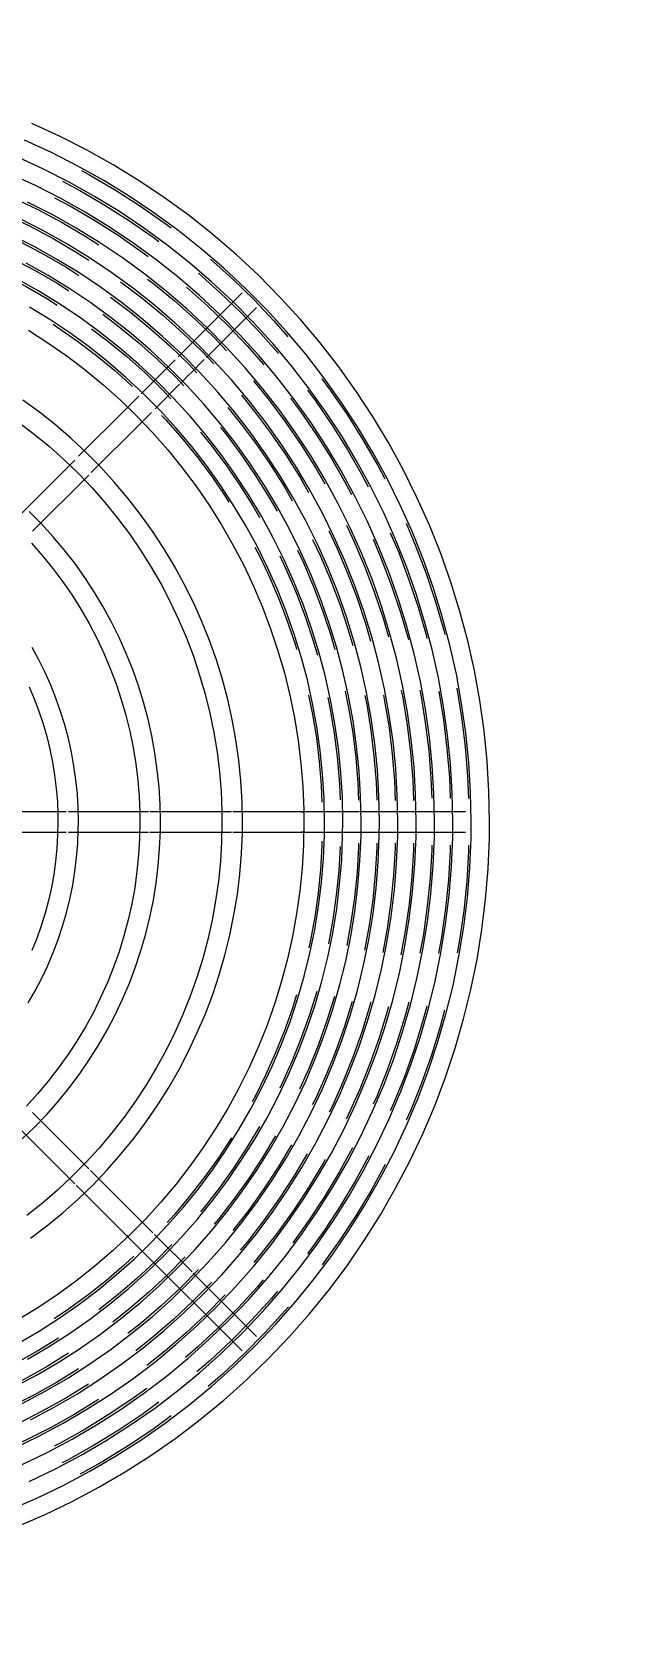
# Model space of a CAD drawing. Header units: inches. Extents: x -460 to 10305, y -938 to 5356.
# Drawn here: x 1202.5 to 1209.88, y 1002.9 to 1022.43 of the extents above; entities that cross this region are included whole.
import ezdxf
from ezdxf import colors
from ezdxf.entities.mleader import LeaderData, LeaderLine
from ezdxf.math import Vec2, Vec3

# ---------------------------------------------------------------- set-up
doc = ezdxf.new("R2010")
doc.units = ezdxf.units.IN
doc.header["$MEASUREMENT"] = 0
doc.layers.add('01-0263-G-DWG-BFP-ARCH$0$SP-CASE', color=11, linetype='Continuous', lineweight=13)
doc.layers.add('T-Detl-Wrko-ISD50184 Kitchen Ringer', color=150, linetype='Continuous')

# ---------------------------------------------------------------- blocks, each defined once
blk = doc.blocks.new('01-0263-G-DWG-BFP-ARCH', base_point=(1295.158, 1352.862))
at = {"layer": '01-0263-G-DWG-BFP-ARCH$0$SP-CASE'}
for p, q in [((2499.955, 2368.853), (2499.175, 2368.073)), ((2499.521, 2368.065), (2500.132, 2368.676)), ((2499.139, 2368.037), (2498.725, 2367.623)), ((2499.325, 2367.87), (2499.495, 2368.04)), ((2498.894, 2367.438), (2499.194, 2367.738)), ((2499.206, 2367.75), (2499.319, 2367.864)), ((2498.697, 2367.595), (2498.541, 2367.439)), ((2498.541, 2367.439), (2497.962, 2366.861)), ((2498.718, 2367.262), (2498.851, 2367.395)), ((2498.117, 2366.662), (2498.718, 2367.262)), ((2497.916, 2366.814), (2497.22, 2366.118)), ((2497.402, 2365.946), (2498.088, 2366.632)), ((2497.811, 2362.526), (2496.83, 2362.526)), ((2498.814, 2362.526), (2497.839, 2362.526)), ((2499.826, 2362.526), (2498.831, 2362.526)), ((2500.68, 2362.526), (2499.841, 2362.526)), ((2501.381, 2362.526), (2500.68, 2362.526)), ((2502.68, 2362.526), (2501.387, 2362.526)), ((2496.83, 2362.276), (2497.811, 2362.276)), ((2497.839, 2362.276), (2498.814, 2362.276)), ((2498.831, 2362.276), (2499.826, 2362.276)), ((2499.841, 2362.276), (2500.68, 2362.276)), ((2500.68, 2362.276), (2502.68, 2362.276)), ((2498.088, 2358.17), (2497.402, 2358.856)), ((2497.258, 2358.646), (2497.916, 2357.988)), ((2498.718, 2357.54), (2498.109, 2358.148)), ((2497.934, 2357.97), (2498.541, 2357.363)), ((2498.541, 2357.363), (2499.326, 2356.578)), ((2498.867, 2357.391), (2498.718, 2357.54)), ((2499.345, 2356.912), (2498.887, 2357.371)), ((2500.132, 2356.125), (2499.359, 2356.898)), ((2499.333, 2356.571), (2499.955, 2355.949))]:
    blk.add_line(p, q, dxfattribs=at)
for points in [[(2502.973, 2362.401), (2502.965, 2362.773), (2502.943, 2363.144), (2502.906, 2363.513), (2502.854, 2363.882), (2502.788, 2364.247), (2502.707, 2364.61), (2502.611, 2364.969), (2502.501, 2365.324), (2502.377, 2365.675), (2502.239, 2366.02), (2502.088, 2366.359), (2501.923, 2366.692), (2501.745, 2367.019), (2501.553, 2367.337), (2501.35, 2367.648), (2501.134, 2367.951), (2500.906, 2368.244), (2500.666, 2368.529), (2500.416, 2368.803), (2500.154, 2369.068), (2499.883, 2369.321), (2499.601, 2369.564), (2499.31, 2369.795), (2499.01, 2370.014), (2498.701, 2370.221), (2498.384, 2370.415), (2498.06, 2370.597), (2497.729, 2370.766), (2497.391, 2370.921)], [(2502.749, 2362.401), (2502.742, 2362.764), (2502.72, 2363.126), (2502.684, 2363.487), (2502.633, 2363.846), (2502.569, 2364.203), (2502.489, 2364.557), (2502.396, 2364.907), (2502.289, 2365.254), (2502.168, 2365.596), (2502.033, 2365.933), (2501.885, 2366.264), (2501.724, 2366.589), (2501.55, 2366.907), (2501.364, 2367.219), (2501.165, 2367.522), (2500.954, 2367.817), (2500.732, 2368.104), (2500.498, 2368.381), (2500.254, 2368.649), (2499.999, 2368.907), (2499.733, 2369.155), (2499.458, 2369.391), (2499.174, 2369.617), (2498.881, 2369.831), (2498.58, 2370.033), (2498.271, 2370.223), (2497.954, 2370.4), (2497.631, 2370.565), (2497.302, 2370.716)], [(2502.526, 2362.401), (2502.519, 2362.755), (2502.497, 2363.108), (2502.462, 2363.46), (2502.413, 2363.81), (2502.349, 2364.158), (2502.272, 2364.504), (2502.181, 2364.846), (2502.077, 2365.184), (2501.959, 2365.517), (2501.827, 2365.846), (2501.683, 2366.169), (2501.526, 2366.486), (2501.356, 2366.796), (2501.175, 2367.1), (2500.981, 2367.396), (2500.775, 2367.684), (2500.558, 2367.963), (2500.33, 2368.234), (2500.092, 2368.495), (2499.843, 2368.747), (2499.584, 2368.988), (2499.316, 2369.219), (2499.039, 2369.439), (2498.753, 2369.648), (2498.459, 2369.845), (2498.158, 2370.03), (2497.849, 2370.203), (2497.534, 2370.363), (2497.212, 2370.511)], [(2502.302, 2362.401), (2502.295, 2362.746), (2502.275, 2363.09), (2502.24, 2363.433), (2502.192, 2363.775), (2502.13, 2364.114), (2502.055, 2364.451), (2501.966, 2364.784), (2501.864, 2365.113), (2501.749, 2365.438), (2501.621, 2365.759), (2501.481, 2366.074), (2501.328, 2366.383), (2501.162, 2366.685), (2500.985, 2366.981), (2500.796, 2367.27), (2500.596, 2367.55), (2500.384, 2367.823), (2500.162, 2368.086), (2499.93, 2368.341), (2499.687, 2368.586), (2499.435, 2368.822), (2499.173, 2369.047), (2498.903, 2369.261), (2498.625, 2369.464), (2498.338, 2369.656), (2498.044, 2369.837), (2497.744, 2370.006), (2497.436, 2370.162), (2497.123, 2370.306)], [(2502.078, 2362.401), (2502.072, 2362.737), (2502.052, 2363.072), (2502.018, 2363.406), (2501.971, 2363.739), (2501.911, 2364.07), (2501.838, 2364.397), (2501.751, 2364.722), (2501.652, 2365.043), (2501.54, 2365.36), (2501.415, 2365.672), (2501.279, 2365.978), (2501.129, 2366.279), (2500.968, 2366.574), (2500.796, 2366.862), (2500.612, 2367.143), (2500.416, 2367.417), (2500.21, 2367.682), (2499.994, 2367.939), (2499.767, 2368.187), (2499.531, 2368.426), (2499.286, 2368.655), (2499.031, 2368.874), (2498.768, 2369.083), (2498.497, 2369.281), (2498.218, 2369.468), (2497.931, 2369.644), (2497.638, 2369.808), (2497.339, 2369.961)], [(2501.855, 2362.401), (2501.848, 2362.728), (2501.829, 2363.054), (2501.796, 2363.38), (2501.75, 2363.703), (2501.692, 2364.025), (2501.621, 2364.344), (2501.536, 2364.66), (2501.44, 2364.973), (2501.331, 2365.281), (2501.21, 2365.585), (2501.076, 2365.883), (2500.931, 2366.176), (2500.774, 2366.463), (2500.606, 2366.743), (2500.427, 2367.017), (2500.237, 2367.283), (2500.036, 2367.541), (2499.826, 2367.792), (2499.605, 2368.033), (2499.375, 2368.265), (2499.136, 2368.489), (2498.889, 2368.702), (2498.632, 2368.905), (2498.368, 2369.098), (2498.097, 2369.28), (2497.818, 2369.451), (2497.533, 2369.611), (2497.241, 2369.759)], [(2501.631, 2362.401), (2501.625, 2362.719), (2501.606, 2363.036), (2501.574, 2363.353), (2501.53, 2363.668), (2501.473, 2363.981), (2501.403, 2364.291), (2501.322, 2364.598), (2501.228, 2364.902), (2501.122, 2365.202), (2501.004, 2365.497), (2500.874, 2365.788), (2500.733, 2366.073), (2500.58, 2366.352), (2500.417, 2366.625), (2500.242, 2366.891), (2500.058, 2367.15), (2499.863, 2367.401), (2499.658, 2367.644), (2499.443, 2367.879), (2499.22, 2368.105), (2498.987, 2368.322), (2498.746, 2368.53), (2498.497, 2368.727), (2498.24, 2368.915), (2497.976, 2369.092), (2497.705, 2369.258), (2497.427, 2369.414), (2497.144, 2369.558)], [(2497.996, 2370.346), (2498.088, 2370.297), (2498.4, 2370.114), (2498.705, 2369.919), (2499.002, 2369.712), (2499.089, 2369.646)], [(2501.408, 2362.401), (2501.401, 2362.71), (2501.383, 2363.019), (2501.352, 2363.326), (2501.309, 2363.632), (2501.254, 2363.936), (2501.186, 2364.238), (2501.107, 2364.537), (2501.015, 2364.832), (2500.912, 2365.123), (2500.798, 2365.41), (2500.672, 2365.693), (2500.534, 2365.97), (2500.386, 2366.241), (2500.227, 2366.506), (2500.058, 2366.764), (2499.878, 2367.016), (2499.689, 2367.26), (2499.49, 2367.497), (2499.281, 2367.725), (2499.064, 2367.945), (2498.838, 2368.156), (2498.604, 2368.357), (2498.361, 2368.549), (2498.112, 2368.732), (2497.855, 2368.904), (2497.592, 2369.066), (2497.322, 2369.217)], [(2496.901, 2370.128), (2497.164, 2370.014), (2497.465, 2369.869), (2497.761, 2369.711), (2498.05, 2369.542), (2498.211, 2369.439)], [(2497.765, 2370.216), (2497.979, 2370.102), (2498.284, 2369.924), (2498.581, 2369.733), (2498.87, 2369.532), (2498.941, 2369.478)], [(2501.184, 2362.401), (2501.178, 2362.701), (2501.16, 2363.001), (2501.13, 2363.299), (2501.088, 2363.597), (2501.034, 2363.892), (2500.969, 2364.185), (2500.892, 2364.475), (2500.803, 2364.762), (2500.703, 2365.045), (2500.592, 2365.323), (2500.469, 2365.597), (2500.336, 2365.866), (2500.192, 2366.13), (2500.038, 2366.387), (2499.873, 2366.638), (2499.699, 2366.883), (2499.515, 2367.12), (2499.322, 2367.349), (2499.119, 2367.571), (2498.908, 2367.784), (2498.689, 2367.989), (2498.461, 2368.185), (2498.226, 2368.371), (2497.984, 2368.548), (2497.734, 2368.716), (2497.479, 2368.873), (2497.217, 2369.02)], [(2496.772, 2369.94), (2497.071, 2369.811), (2497.364, 2369.669), (2497.652, 2369.516), (2497.933, 2369.351), (2498.089, 2369.252)], [(2497.67, 2370.013), (2497.87, 2369.906), (2498.167, 2369.733), (2498.456, 2369.548), (2498.738, 2369.351), (2498.809, 2369.297)], [(2500.96, 2362.401), (2500.955, 2362.692), (2500.937, 2362.983), (2500.908, 2363.273), (2500.867, 2363.561), (2500.815, 2363.847), (2500.752, 2364.132), (2500.677, 2364.413), (2500.591, 2364.691), (2500.494, 2364.966), (2500.386, 2365.236), (2500.267, 2365.502), (2500.138, 2365.763), (2499.998, 2366.019), (2499.848, 2366.268), (2499.689, 2366.512), (2499.52, 2366.749), (2499.341, 2366.979), (2499.153, 2367.202), (2498.957, 2367.417), (2498.752, 2367.624), (2498.539, 2367.823), (2498.319, 2368.013), (2498.091, 2368.194), (2497.855, 2368.365), (2497.613, 2368.528), (2497.365, 2368.68)], [(2496.691, 2369.732), (2496.978, 2369.607), (2497.263, 2369.47), (2497.543, 2369.321), (2497.817, 2369.161), (2497.967, 2369.065)], [(2496.622, 2369.518), (2496.885, 2369.404), (2497.162, 2369.27), (2497.434, 2369.125), (2497.7, 2368.97), (2497.845, 2368.877)], [(2497.35, 2368.398), (2497.587, 2368.246), (2497.817, 2368.085), (2498.041, 2367.915), (2498.258, 2367.736), (2498.468, 2367.549), (2498.67, 2367.354), (2498.864, 2367.15), (2499.05, 2366.939), (2499.227, 2366.72), (2499.395, 2366.495), (2499.555, 2366.263), (2499.704, 2366.025), (2499.844, 2365.781), (2499.975, 2365.532), (2500.095, 2365.278), (2500.205, 2365.019), (2500.304, 2364.756), (2500.393, 2364.489), (2500.471, 2364.219), (2500.539, 2363.946), (2500.595, 2363.671), (2500.64, 2363.393), (2500.674, 2363.114), (2500.697, 2362.834), (2500.709, 2362.553), (2500.71, 2362.401)], [(2496.576, 2369.294), (2496.792, 2369.201), (2497.061, 2369.071), (2497.325, 2368.93), (2497.583, 2368.779), (2497.702, 2368.703)], [(2499.423, 2369.094), (2499.686, 2368.859), (2499.94, 2368.614), (2500.183, 2368.358), (2500.398, 2368.114)], [(2499.569, 2369.264), (2499.839, 2369.023), (2500.098, 2368.771), (2500.348, 2368.509), (2500.515, 2368.319)], [(2498.475, 2368.989), (2498.735, 2368.792), (2498.986, 2368.585), (2499.229, 2368.368), (2499.464, 2368.141), (2499.61, 2367.987)], [(2498.803, 2369.021), (2498.874, 2368.968), (2499.132, 2368.755), (2499.382, 2368.531), (2499.622, 2368.299), (2499.767, 2368.147)], [(2499.278, 2368.924), (2499.534, 2368.695), (2499.781, 2368.456), (2500.018, 2368.207), (2500.221, 2367.977)], [(2498.351, 2368.803), (2498.596, 2368.617), (2498.841, 2368.415), (2499.077, 2368.204), (2499.305, 2367.984), (2499.405, 2367.879)], [(2499.96, 2362.401), (2499.955, 2362.652), (2499.94, 2362.903), (2499.915, 2363.153), (2499.88, 2363.402), (2499.835, 2363.649), (2499.78, 2363.894), (2499.716, 2364.137), (2499.642, 2364.377), (2499.558, 2364.613), (2499.465, 2364.847), (2499.362, 2365.076), (2499.251, 2365.301), (2499.13, 2365.522), (2499.001, 2365.737), (2498.863, 2365.947), (2498.717, 2366.152), (2498.563, 2366.35), (2498.402, 2366.542), (2498.232, 2366.728), (2498.056, 2366.907), (2497.872, 2367.078), (2497.681, 2367.242), (2497.485, 2367.398), (2497.282, 2367.546)], [(2498.257, 2368.594), (2498.457, 2368.441), (2498.695, 2368.246), (2498.925, 2368.04), (2499.146, 2367.826), (2499.247, 2367.721)], [(2497.229, 2367.277), (2497.421, 2367.131), (2497.607, 2366.978), (2497.787, 2366.817), (2497.96, 2366.649), (2498.127, 2366.475), (2498.286, 2366.293), (2498.438, 2366.106), (2498.582, 2365.913), (2498.719, 2365.714), (2498.847, 2365.51), (2498.968, 2365.301), (2499.079, 2365.087), (2499.182, 2364.869), (2499.277, 2364.647), (2499.362, 2364.421), (2499.438, 2364.192), (2499.505, 2363.961), (2499.563, 2363.726), (2499.611, 2363.49), (2499.65, 2363.252), (2499.679, 2363.013), (2499.699, 2362.772), (2499.709, 2362.531), (2499.71, 2362.401)], [(2497.651, 2368.47), (2497.711, 2368.432), (2497.949, 2368.266), (2498.18, 2368.091), (2498.404, 2367.906), (2498.62, 2367.713)], [(2498.121, 2368.416), (2498.319, 2368.266), (2498.55, 2368.076), (2498.773, 2367.877), (2498.987, 2367.669), (2499.088, 2367.563)], [(2500.093, 2367.782), (2500.286, 2367.545), (2500.486, 2367.276), (2500.676, 2367), (2500.854, 2366.717), (2500.965, 2366.523)], [(2500.927, 2367.807), (2501.031, 2367.667), (2501.236, 2367.369), (2501.429, 2367.063), (2501.609, 2366.749), (2501.695, 2366.585)], [(2498.96, 2362.401), (2498.956, 2362.612), (2498.944, 2362.823), (2498.922, 2363.033), (2498.893, 2363.242), (2498.855, 2363.45), (2498.809, 2363.656), (2498.755, 2363.86), (2498.692, 2364.062), (2498.622, 2364.261), (2498.544, 2364.457), (2498.457, 2364.65), (2498.364, 2364.839), (2498.262, 2365.025), (2498.154, 2365.206), (2498.038, 2365.383), (2497.915, 2365.555), (2497.786, 2365.721), (2497.65, 2365.883), (2497.507, 2366.039), (2497.359, 2366.189)], [(2499.948, 2367.606), (2500.109, 2367.407), (2500.304, 2367.146), (2500.489, 2366.878), (2500.662, 2366.602), (2500.767, 2366.42)], [(2500.546, 2367.569), (2500.668, 2367.407), (2500.862, 2367.123), (2501.046, 2366.832), (2501.217, 2366.534), (2501.291, 2366.393)], [(2500.753, 2367.667), (2500.85, 2367.537), (2501.049, 2367.246), (2501.237, 2366.947), (2501.413, 2366.642), (2501.493, 2366.489)], [(2497.389, 2365.799), (2497.522, 2365.648), (2497.649, 2365.492), (2497.769, 2365.331), (2497.883, 2365.165), (2497.99, 2364.994), (2498.091, 2364.82), (2498.184, 2364.642), (2498.27, 2364.46), (2498.349, 2364.274), (2498.42, 2364.086), (2498.483, 2363.895), (2498.539, 2363.702), (2498.587, 2363.507), (2498.628, 2363.309), (2498.66, 2363.111), (2498.685, 2362.911), (2498.701, 2362.711), (2498.709, 2362.51), (2498.71, 2362.401)], [(2498.975, 2367.358), (2499.029, 2367.301), (2499.221, 2367.083), (2499.403, 2366.858), (2499.577, 2366.625), (2499.741, 2366.386), (2499.794, 2366.302)], [(2499.782, 2367.456), (2499.933, 2367.27), (2500.122, 2367.016), (2500.302, 2366.755), (2500.471, 2366.486), (2500.568, 2366.317)], [(2499.45, 2367.156), (2499.58, 2366.995), (2499.759, 2366.756), (2499.928, 2366.509), (2500.087, 2366.256), (2500.17, 2366.112)], [(2499.693, 2367.21), (2499.756, 2367.133), (2499.941, 2366.886), (2500.115, 2366.632), (2500.279, 2366.371), (2500.382, 2366.192)], [(2497.96, 2362.401), (2497.957, 2362.572), (2497.947, 2362.743), (2497.93, 2362.913), (2497.906, 2363.083), (2497.875, 2363.251), (2497.838, 2363.418), (2497.794, 2363.584), (2497.743, 2363.748), (2497.686, 2363.909), (2497.623, 2364.068), (2497.553, 2364.224), (2497.477, 2364.378), (2497.395, 2364.528)], [(2497.358, 2364.05), (2497.421, 2363.902), (2497.478, 2363.751), (2497.529, 2363.598), (2497.573, 2363.443), (2497.612, 2363.287), (2497.644, 2363.129), (2497.67, 2362.97), (2497.69, 2362.81), (2497.703, 2362.649), (2497.71, 2362.488), (2497.71, 2362.401)], [(2501.012, 2365.953), (2501.115, 2365.736), (2501.242, 2365.436), (2501.358, 2365.131), (2501.461, 2364.821), (2501.523, 2364.606)], [(2501.227, 2366.022), (2501.319, 2365.827), (2501.45, 2365.519), (2501.568, 2365.206), (2501.674, 2364.888), (2501.741, 2364.658)], [(2501.955, 2366.045), (2502.072, 2365.769), (2502.2, 2365.43), (2502.315, 2365.087), (2502.415, 2364.74), (2502.428, 2364.686)], [(2500.112, 2365.753), (2500.175, 2365.632), (2500.299, 2365.37), (2500.412, 2365.102), (2500.515, 2364.831), (2500.607, 2364.556), (2500.621, 2364.505)], [(2500.815, 2365.847), (2500.911, 2365.644), (2501.035, 2365.352), (2501.147, 2365.056), (2501.247, 2364.755), (2501.305, 2364.554)], [(2501.553, 2365.849), (2501.657, 2365.602), (2501.779, 2365.281), (2501.888, 2364.954), (2501.983, 2364.624)], [(2501.762, 2365.927), (2501.865, 2365.685), (2501.99, 2365.355), (2502.101, 2365.021), (2502.199, 2364.682), (2502.21, 2364.637)], [(2500.415, 2365.647), (2500.503, 2365.461), (2500.62, 2365.186), (2500.726, 2364.906), (2500.82, 2364.622), (2500.874, 2364.436)], [(2500.63, 2365.715), (2500.707, 2365.553), (2500.827, 2365.269), (2500.936, 2364.981), (2501.034, 2364.689), (2501.088, 2364.502)], [(2501.213, 2363.994), (2501.255, 2363.792), (2501.304, 2363.488), (2501.342, 2363.182), (2501.367, 2362.875), (2501.375, 2362.667)], [(2501.895, 2364.007), (2501.914, 2363.913), (2501.968, 2363.582), (2502.009, 2363.25), (2502.036, 2362.916), (2502.047, 2362.662)], [(2502.123, 2364.01), (2502.134, 2363.953), (2502.19, 2363.614), (2502.231, 2363.273), (2502.259, 2362.93), (2502.269, 2362.692)], [(2502.354, 2363.994), (2502.411, 2363.646), (2502.454, 2363.295), (2502.483, 2362.944), (2502.493, 2362.69)], [(2502.574, 2364.034), (2502.632, 2363.677), (2502.676, 2363.318), (2502.706, 2362.958), (2502.717, 2362.688)], [(2500.767, 2363.947), (2500.815, 2363.711), (2500.861, 2363.425), (2500.897, 2363.137), (2500.92, 2362.847), (2500.929, 2362.64)], [(2501, 2363.919), (2501.035, 2363.751), (2501.083, 2363.456), (2501.119, 2363.159), (2501.143, 2362.861), (2501.151, 2362.669)], [(2501.452, 2363.942), (2501.475, 2363.832), (2501.526, 2363.519), (2501.564, 2363.205), (2501.59, 2362.889), (2501.599, 2362.666)], [(2501.679, 2363.949), (2501.694, 2363.873), (2501.747, 2363.551), (2501.786, 2363.227), (2501.813, 2362.903), (2501.823, 2362.664)], [(2497.206, 2353.803), (2497.547, 2353.951), (2497.882, 2354.112), (2498.21, 2354.287), (2498.531, 2354.474), (2498.844, 2354.675), (2499.149, 2354.887), (2499.445, 2355.112), (2499.732, 2355.348), (2500.009, 2355.596), (2500.276, 2355.855), (2500.532, 2356.124), (2500.778, 2356.403), (2501.012, 2356.691), (2501.235, 2356.989), (2501.445, 2357.296), (2501.643, 2357.61), (2501.828, 2357.933), (2502, 2358.262), (2502.159, 2358.598), (2502.304, 2358.94), (2502.436, 2359.288), (2502.553, 2359.64), (2502.657, 2359.998), (2502.746, 2360.358), (2502.82, 2360.723), (2502.88, 2361.089), (2502.925, 2361.458), (2502.955, 2361.829), (2502.971, 2362.2), (2502.973, 2362.401)], [(2497.121, 2354.01), (2497.454, 2354.154), (2497.781, 2354.311), (2498.101, 2354.482), (2498.414, 2354.665), (2498.72, 2354.861), (2499.017, 2355.068), (2499.306, 2355.287), (2499.586, 2355.518), (2499.857, 2355.76), (2500.117, 2356.012), (2500.368, 2356.275), (2500.607, 2356.547), (2500.836, 2356.829), (2501.053, 2357.119), (2501.258, 2357.418), (2501.451, 2357.725), (2501.632, 2358.04), (2501.8, 2358.362), (2501.955, 2358.689), (2502.097, 2359.023), (2502.225, 2359.363), (2502.34, 2359.707), (2502.441, 2360.055), (2502.528, 2360.408), (2502.6, 2360.763), (2502.659, 2361.121), (2502.703, 2361.481), (2502.732, 2361.843), (2502.747, 2362.205), (2502.749, 2362.401)], [(2497.361, 2354.357), (2497.68, 2354.511), (2497.992, 2354.677), (2498.297, 2354.856), (2498.595, 2355.046), (2498.886, 2355.249), (2499.167, 2355.463), (2499.44, 2355.688), (2499.704, 2355.924), (2499.959, 2356.17), (2500.203, 2356.426), (2500.436, 2356.691), (2500.659, 2356.966), (2500.871, 2357.25), (2501.071, 2357.541), (2501.26, 2357.841), (2501.436, 2358.148), (2501.6, 2358.461), (2501.751, 2358.781), (2501.889, 2359.107), (2502.015, 2359.438), (2502.126, 2359.773), (2502.225, 2360.113), (2502.309, 2360.457), (2502.38, 2360.803), (2502.437, 2361.153), (2502.48, 2361.504), (2502.509, 2361.856), (2502.524, 2362.21), (2502.526, 2362.401)], [(2497.268, 2354.561), (2497.579, 2354.71), (2497.883, 2354.872), (2498.181, 2355.046), (2498.471, 2355.232), (2498.754, 2355.43), (2499.029, 2355.638), (2499.295, 2355.858), (2499.552, 2356.087), (2499.8, 2356.327), (2500.038, 2356.577), (2500.266, 2356.836), (2500.483, 2357.104), (2500.689, 2357.38), (2500.884, 2357.664), (2501.068, 2357.956), (2501.24, 2358.255), (2501.4, 2358.561), (2501.547, 2358.872), (2501.682, 2359.19), (2501.804, 2359.513), (2501.913, 2359.84), (2502.009, 2360.171), (2502.091, 2360.506), (2502.16, 2360.844), (2502.216, 2361.184), (2502.258, 2361.526), (2502.286, 2361.87), (2502.3, 2362.215), (2502.302, 2362.401)], [(2497.175, 2354.764), (2497.477, 2354.91), (2497.774, 2355.068), (2498.064, 2355.237), (2498.347, 2355.418), (2498.622, 2355.61), (2498.89, 2355.814), (2499.149, 2356.027), (2499.4, 2356.251), (2499.641, 2356.485), (2499.873, 2356.728), (2500.095, 2356.98), (2500.306, 2357.241), (2500.507, 2357.51), (2500.698, 2357.787), (2500.877, 2358.071), (2501.044, 2358.363), (2501.199, 2358.66), (2501.343, 2358.964), (2501.474, 2359.273), (2501.593, 2359.587), (2501.699, 2359.906), (2501.793, 2360.229), (2501.873, 2360.555), (2501.94, 2360.884), (2501.994, 2361.216), (2502.035, 2361.549), (2502.063, 2361.884), (2502.077, 2362.22), (2502.078, 2362.401)], [(2497.376, 2355.109), (2497.665, 2355.263), (2497.947, 2355.428), (2498.223, 2355.604), (2498.491, 2355.791), (2498.751, 2355.989), (2499.004, 2356.197), (2499.247, 2356.415), (2499.482, 2356.642), (2499.708, 2356.879), (2499.924, 2357.124), (2500.13, 2357.378), (2500.326, 2357.64), (2500.511, 2357.91), (2500.685, 2358.187), (2500.848, 2358.47), (2500.999, 2358.76), (2501.139, 2359.055), (2501.267, 2359.356), (2501.383, 2359.662), (2501.486, 2359.973), (2501.577, 2360.287), (2501.655, 2360.604), (2501.72, 2360.925), (2501.773, 2361.247), (2501.813, 2361.572), (2501.839, 2361.898), (2501.853, 2362.224), (2501.855, 2362.401)], [(2497.275, 2355.309), (2497.556, 2355.458), (2497.83, 2355.619), (2498.098, 2355.79), (2498.359, 2355.972), (2498.613, 2356.164), (2498.858, 2356.367), (2499.095, 2356.578), (2499.324, 2356.8), (2499.543, 2357.03), (2499.753, 2357.269), (2499.954, 2357.516), (2500.144, 2357.77), (2500.324, 2358.033), (2500.493, 2358.302), (2500.652, 2358.578), (2500.799, 2358.859), (2500.935, 2359.147), (2501.059, 2359.44), (2501.172, 2359.737), (2501.272, 2360.039), (2501.361, 2360.344), (2501.437, 2360.653), (2501.501, 2360.965), (2501.552, 2361.279), (2501.59, 2361.594), (2501.616, 2361.911), (2501.629, 2362.229), (2501.631, 2362.401)], [(2497.174, 2355.508), (2497.447, 2355.653), (2497.714, 2355.809), (2497.974, 2355.976), (2498.228, 2356.153), (2498.474, 2356.34), (2498.712, 2356.536), (2498.943, 2356.742), (2499.165, 2356.957), (2499.378, 2357.181), (2499.582, 2357.413), (2499.777, 2357.653), (2499.962, 2357.901), (2500.137, 2358.155), (2500.302, 2358.417), (2500.456, 2358.685), (2500.599, 2358.959), (2500.731, 2359.239), (2500.852, 2359.523), (2500.961, 2359.812), (2501.059, 2360.105), (2501.145, 2360.402), (2501.219, 2360.702), (2501.281, 2361.005), (2501.33, 2361.31), (2501.368, 2361.617), (2501.393, 2361.925), (2501.406, 2362.234), (2501.408, 2362.401)], [(2497.338, 2355.849), (2497.597, 2356), (2497.85, 2356.162), (2498.096, 2356.334), (2498.335, 2356.515), (2498.567, 2356.706), (2498.791, 2356.906), (2499.006, 2357.115), (2499.213, 2357.332), (2499.412, 2357.557), (2499.601, 2357.79), (2499.78, 2358.031), (2499.95, 2358.278), (2500.11, 2358.532), (2500.26, 2358.793), (2500.399, 2359.059), (2500.527, 2359.33), (2500.644, 2359.606), (2500.75, 2359.887), (2500.845, 2360.172), (2500.929, 2360.46), (2501.001, 2360.752), (2501.061, 2361.046), (2501.109, 2361.342), (2501.145, 2361.64), (2501.17, 2361.939), (2501.182, 2362.239), (2501.184, 2362.401)], [(2497.229, 2356.044), (2497.48, 2356.191), (2497.726, 2356.348), (2497.964, 2356.514), (2498.196, 2356.69), (2498.421, 2356.876), (2498.638, 2357.07), (2498.848, 2357.272), (2499.048, 2357.483), (2499.241, 2357.702), (2499.424, 2357.928), (2499.599, 2358.161), (2499.763, 2358.401), (2499.918, 2358.648), (2500.064, 2358.9), (2500.198, 2359.158), (2500.323, 2359.422), (2500.437, 2359.69), (2500.54, 2359.962), (2500.632, 2360.238), (2500.713, 2360.518), (2500.782, 2360.801), (2500.841, 2361.086), (2500.888, 2361.373), (2500.923, 2361.663), (2500.947, 2361.953), (2500.959, 2362.244), (2500.96, 2362.401)], [(2500.71, 2362.401), (2500.705, 2362.12), (2500.688, 2361.839), (2500.66, 2361.559), (2500.621, 2361.281), (2500.57, 2361.004), (2500.509, 2360.73), (2500.437, 2360.458), (2500.354, 2360.189), (2500.26, 2359.924), (2500.155, 2359.663), (2500.041, 2359.406), (2499.916, 2359.154), (2499.781, 2358.907), (2499.637, 2358.666), (2499.482, 2358.431), (2499.319, 2358.202), (2499.147, 2357.98), (2498.965, 2357.765), (2498.776, 2357.557), (2498.578, 2357.357), (2498.372, 2357.165), (2498.159, 2356.982), (2497.939, 2356.807), (2497.712, 2356.641), (2497.478, 2356.485), (2497.239, 2356.338)], [(2497.376, 2357.323), (2497.576, 2357.475), (2497.77, 2357.635), (2497.957, 2357.802), (2498.138, 2357.977), (2498.311, 2358.158), (2498.477, 2358.347), (2498.635, 2358.542), (2498.786, 2358.743), (2498.928, 2358.951), (2499.062, 2359.163), (2499.187, 2359.381), (2499.303, 2359.604), (2499.41, 2359.831), (2499.509, 2360.062), (2499.598, 2360.297), (2499.677, 2360.535), (2499.747, 2360.777), (2499.807, 2361.021), (2499.857, 2361.267), (2499.898, 2361.515), (2499.928, 2361.764), (2499.949, 2362.014), (2499.959, 2362.265), (2499.96, 2362.401)], [(2499.71, 2362.401), (2499.706, 2362.16), (2499.691, 2361.919), (2499.667, 2361.679), (2499.633, 2361.44), (2499.59, 2361.203), (2499.538, 2360.967), (2499.476, 2360.734), (2499.404, 2360.504), (2499.324, 2360.276), (2499.234, 2360.052), (2499.136, 2359.832), (2499.029, 2359.616), (2498.913, 2359.404), (2498.789, 2359.197), (2498.657, 2358.996), (2498.517, 2358.799), (2498.369, 2358.609), (2498.214, 2358.424), (2498.051, 2358.246), (2497.881, 2358.075), (2497.705, 2357.91), (2497.522, 2357.753), (2497.333, 2357.603)], [(2497.276, 2358.534), (2497.428, 2358.681), (2497.574, 2358.834), (2497.713, 2358.992), (2497.846, 2359.157), (2497.973, 2359.326), (2498.092, 2359.5), (2498.205, 2359.679), (2498.31, 2359.862), (2498.408, 2360.049), (2498.498, 2360.24), (2498.581, 2360.434), (2498.655, 2360.632), (2498.722, 2360.832), (2498.781, 2361.035), (2498.831, 2361.24), (2498.874, 2361.447), (2498.908, 2361.656), (2498.933, 2361.865), (2498.95, 2362.076), (2498.959, 2362.287), (2498.96, 2362.401)], [(2498.71, 2362.401), (2498.706, 2362.2), (2498.694, 2361.999), (2498.674, 2361.799), (2498.646, 2361.599), (2498.61, 2361.401), (2498.566, 2361.205), (2498.515, 2361.011), (2498.455, 2360.818), (2498.388, 2360.629), (2498.313, 2360.442), (2498.231, 2360.258), (2498.142, 2360.078), (2498.045, 2359.901), (2497.942, 2359.729), (2497.832, 2359.56), (2497.715, 2359.397), (2497.591, 2359.238), (2497.462, 2359.084), (2497.326, 2358.935)], [(2497.348, 2360.194), (2497.433, 2360.343), (2497.512, 2360.494), (2497.586, 2360.649), (2497.653, 2360.807), (2497.713, 2360.967), (2497.767, 2361.129), (2497.815, 2361.294), (2497.856, 2361.46), (2497.89, 2361.628), (2497.918, 2361.797), (2497.938, 2361.967), (2497.952, 2362.137), (2497.959, 2362.308), (2497.96, 2362.401)], [(2497.71, 2362.401), (2497.707, 2362.24), (2497.698, 2362.079), (2497.681, 2361.918), (2497.659, 2361.759), (2497.63, 2361.6), (2497.595, 2361.443), (2497.553, 2361.287), (2497.506, 2361.133), (2497.452, 2360.981), (2497.392, 2360.831)], [(2500.929, 2362.165), (2500.928, 2362.111), (2500.911, 2361.821), (2500.882, 2361.532), (2500.841, 2361.245), (2500.789, 2360.96), (2500.768, 2360.864)], [(2501.152, 2362.102), (2501.134, 2361.803), (2501.104, 2361.506), (2501.062, 2361.21), (2501.009, 2360.915)], [(2501.376, 2362.141), (2501.375, 2362.093), (2501.357, 2361.785), (2501.326, 2361.479), (2501.283, 2361.174), (2501.232, 2360.895)], [(2501.6, 2362.141), (2501.599, 2362.084), (2501.58, 2361.768), (2501.548, 2361.452), (2501.504, 2361.138), (2501.449, 2360.838)], [(2501.823, 2362.141), (2501.822, 2362.075), (2501.802, 2361.75), (2501.77, 2361.425), (2501.724, 2361.103), (2501.671, 2360.809)], [(2502.047, 2362.141), (2502.045, 2362.066), (2502.025, 2361.732), (2501.992, 2361.399), (2501.945, 2361.067), (2501.893, 2360.782)], [(2502.27, 2362.116), (2502.269, 2362.057), (2502.248, 2361.714), (2502.214, 2361.372), (2502.166, 2361.031), (2502.124, 2360.8)], [(2502.494, 2362.116), (2502.492, 2362.048), (2502.471, 2361.696), (2502.436, 2361.345), (2502.387, 2360.996), (2502.351, 2360.797)], [(2502.717, 2362.116), (2502.716, 2362.039), (2502.694, 2361.678), (2502.658, 2361.318), (2502.607, 2360.96), (2502.579, 2360.806)], [(2500.619, 2360.292), (2500.566, 2360.119), (2500.469, 2359.845), (2500.361, 2359.576), (2500.243, 2359.311), (2500.114, 2359.051), (2500.08, 2358.989)], [(2500.866, 2360.334), (2500.778, 2360.049), (2500.678, 2359.767), (2500.567, 2359.489), (2500.445, 2359.216), (2500.414, 2359.153)], [(2501.081, 2360.273), (2500.99, 2359.978), (2500.888, 2359.688), (2500.773, 2359.402), (2500.657, 2359.142)], [(2501.296, 2360.211), (2501.203, 2359.908), (2501.097, 2359.609), (2500.979, 2359.315), (2500.85, 2359.025), (2500.812, 2358.949)], [(2501.525, 2360.201), (2501.511, 2360.149), (2501.415, 2359.838), (2501.306, 2359.53), (2501.185, 2359.228), (2501.052, 2358.93), (2501.018, 2358.86)], [(2501.742, 2360.147), (2501.726, 2360.087), (2501.627, 2359.767), (2501.515, 2359.452), (2501.391, 2359.141), (2501.255, 2358.835), (2501.225, 2358.775)], [(2501.988, 2360.203), (2501.941, 2360.025), (2501.839, 2359.697), (2501.725, 2359.373), (2501.597, 2359.053), (2501.554, 2358.957)], [(2502.207, 2360.154), (2502.156, 2359.964), (2502.052, 2359.627), (2501.934, 2359.294), (2501.803, 2358.966), (2501.763, 2358.876)], [(2502.425, 2360.106), (2502.371, 2359.902), (2502.264, 2359.556), (2502.143, 2359.215), (2502.009, 2358.879), (2501.958, 2358.765)], [(2499.826, 2358.547), (2499.667, 2358.305), (2499.498, 2358.069), (2499.32, 2357.839), (2499.134, 2357.617), (2499.041, 2357.516)], [(2500.169, 2358.685), (2500.015, 2358.429), (2499.852, 2358.179), (2499.678, 2357.935), (2499.494, 2357.699), (2499.448, 2357.644)], [(2500.363, 2358.574), (2500.205, 2358.31), (2500.036, 2358.052), (2499.857, 2357.802), (2499.668, 2357.558), (2499.616, 2357.496)], [(2500.557, 2358.463), (2500.394, 2358.191), (2500.221, 2357.926), (2500.036, 2357.668), (2499.842, 2357.418)], [(2500.751, 2358.352), (2500.584, 2358.072), (2500.405, 2357.8), (2500.216, 2357.534), (2500.016, 2357.277), (2499.933, 2357.178)], [(2501.301, 2358.426), (2501.139, 2358.13), (2500.963, 2357.835), (2500.774, 2357.547), (2500.575, 2357.267)], [(2501.503, 2358.328), (2501.334, 2358.019), (2501.152, 2357.716), (2500.959, 2357.421), (2500.754, 2357.134)], [(2500.969, 2358.285), (2500.945, 2358.241), (2500.773, 2357.954), (2500.59, 2357.673), (2500.395, 2357.401), (2500.19, 2357.136), (2500.099, 2357.028)], [(2501.701, 2358.225), (2501.528, 2357.907), (2501.342, 2357.597), (2501.143, 2357.295), (2500.933, 2357)], [(2499.1, 2357.249), (2498.89, 2357.037), (2498.671, 2356.832), (2498.444, 2356.637), (2498.21, 2356.451)], [(2498.634, 2357.104), (2498.522, 2356.999), (2498.302, 2356.81), (2498.075, 2356.629), (2497.84, 2356.458), (2497.665, 2356.341)], [(2499.262, 2357.095), (2499.045, 2356.876), (2498.82, 2356.666), (2498.587, 2356.465), (2498.379, 2356.3)], [(2499.424, 2356.941), (2499.201, 2356.716), (2498.969, 2356.499), (2498.729, 2356.293), (2498.562, 2356.16)], [(2499.586, 2356.787), (2499.357, 2356.555), (2499.119, 2356.333), (2498.872, 2356.12), (2498.659, 2355.952)], [(2500.214, 2356.818), (2500.142, 2356.733), (2499.91, 2356.479), (2499.669, 2356.234), (2499.417, 2356), (2499.265, 2355.869)], [(2499.748, 2356.633), (2499.513, 2356.395), (2499.268, 2356.166), (2499.014, 2355.948), (2498.793, 2355.773)], [(2500.389, 2356.678), (2500.31, 2356.585), (2500.072, 2356.325), (2499.824, 2356.074), (2499.566, 2355.833), (2499.403, 2355.693)], [(2500.521, 2356.488), (2500.478, 2356.438), (2500.235, 2356.171), (2499.98, 2355.914), (2499.716, 2355.667), (2499.541, 2355.517)], [(2497.717, 2356.106), (2497.465, 2355.952), (2497.204, 2355.806), (2496.938, 2355.67), (2496.666, 2355.545), (2496.579, 2355.509)], [(2497.841, 2355.92), (2497.578, 2355.759), (2497.31, 2355.608), (2497.035, 2355.469), (2496.755, 2355.34)], [(2497.962, 2355.732), (2497.692, 2355.566), (2497.415, 2355.411), (2497.133, 2355.267), (2496.844, 2355.135)], [(2498.082, 2355.544), (2497.805, 2355.373), (2497.52, 2355.214), (2497.23, 2355.066), (2496.934, 2354.93)], [(2498.793, 2355.493), (2498.61, 2355.359), (2498.324, 2355.168), (2498.031, 2354.988), (2497.731, 2354.82), (2497.665, 2354.786)], [(2498.203, 2355.356), (2497.918, 2355.18), (2497.626, 2355.017), (2497.327, 2354.865), (2497.023, 2354.725)], [(2498.939, 2355.323), (2498.738, 2355.176), (2498.445, 2354.979), (2498.144, 2354.795), (2497.837, 2354.622), (2497.762, 2354.585)], [(2499.091, 2355.157), (2498.866, 2354.993), (2498.566, 2354.791), (2498.258, 2354.602), (2497.981, 2354.447)]]:
    blk.add_lwpolyline(points, dxfattribs=at)
for points in [[(2498.541, 2367.439), (2498.546, 2367.444), (2498.552, 2367.448), (2498.558, 2367.45)], [(2498.729, 2367.279), (2498.726, 2367.273), (2498.722, 2367.267), (2498.718, 2367.262)], [(2500.68, 2362.526), (2500.686, 2362.526), (2500.693, 2362.524), (2500.7, 2362.522)], [(2500.7, 2362.28), (2500.693, 2362.277), (2500.686, 2362.276), (2500.68, 2362.276)], [(2498.541, 2357.363), (2498.546, 2357.358), (2498.552, 2357.354), (2498.558, 2357.352)], [(2498.729, 2357.522), (2498.726, 2357.529), (2498.723, 2357.535), (2498.718, 2357.54)]]:
    blk.add_open_spline(points, degree=3, dxfattribs=at)

msp = doc.modelspace()

# ---------------------------------------------------------------- block references
msp.add_blockref('01-0263-G-DWG-BFP-ARCH', (0.263, 3.261))

# ---------------------------------------------------------------- next in the draw order: leaders
at = {"layer": 'T-Detl-Wrko-ISD50184 Kitchen Ringer'}
ml = msp.add_multileader_mtext('Standard', dxfattribs=at)
ml.set_content('ISD50184\\PInstall a tie cable from the office, room G27 to the wall and tie in the external ringer.', color=256)
ml.set_leader_properties()
ml.build(insert=Vec2(0, 0))
ml.multileader.update_dxf_attribs({"text_right_attachment_type": 6, "dogleg_length": 0.36, "arrow_head_size": 0.18})
ctx = ml.context
ctx.base_point, ctx.char_height, ctx.arrow_head_size, ctx.landing_gap_size, ctx.plane_origin = Vec3(1243.149, 1474.435), 20, 0.18, 0.09, Vec3(803.636, 1058.448)
ctx.right_attachment = 6
notes = []
notes.append((ctx, [(1, (1, 1, 0), (1570.356, 1461.102), (-1, 0), 0.36, [(0, [(803.636, 1058.448)], 0, []), (1, [(1780.066, 707.382)], 0, [])])]))
ctx.mtext.insert, ctx.mtext.width, ctx.mtext.flow_direction = Vec3(1243.239, 1487.769), 342.14719, 5
for ctx, leaders in notes:
    for number, flags, end, landing, length, lines in leaders:
        leader = LeaderData()
        leader.index, (leader.has_last_leader_line, leader.has_dogleg_vector, leader.attachment_direction) = number, flags
        leader.last_leader_point, leader.dogleg_vector, leader.dogleg_length = Vec3(end), Vec3(landing), length
        for number, points, colour, breaks in lines:
            line = LeaderLine()
            line.index, line.vertices, line.color, line.breaks = number, Vec3.list(points), colors.encode_raw_color(colour), breaks
            leader.lines.append(line)
        ctx.leaders.append(leader)

doc.saveas('drawing.dxf')
